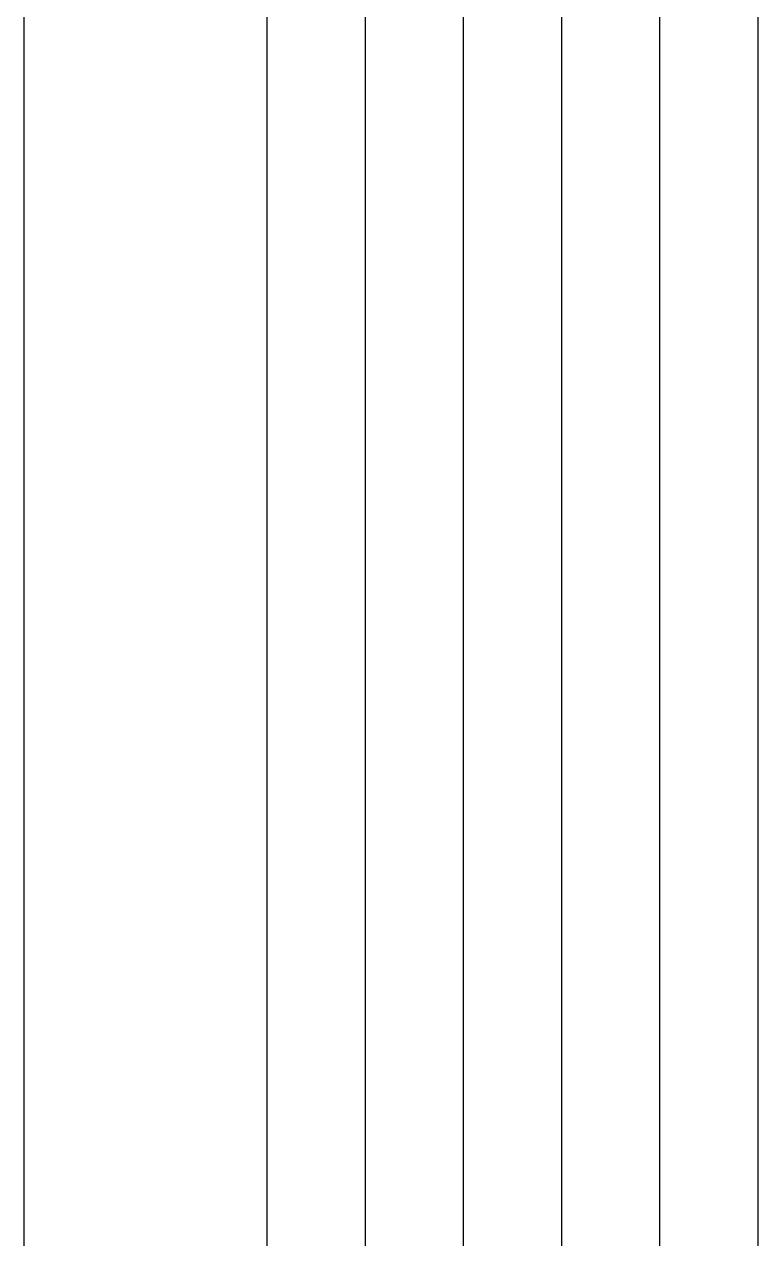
# Model space of a CAD drawing. Extents: x 0 to 31.6, y 0 to 20.4.
# Drawn here: x 23.29 to 26.78, y 7.97 to 13.74 of the extents above; entities that cross this region are included whole.
import ezdxf

# ---------------------------------------------------------------- set-up
doc = ezdxf.new("R2010")
doc.units = 0
doc.layers.get('0').update_dxf_attribs({"color": 1, "linetype": 'CONTINUOUS'})

msp = doc.modelspace()

# ---------------------------------------------------------------- linework, layer by layer
at = {"color": 7, "linetype": 'CONTINUOUS'}
for p, q in [((23.2896, 6.4693), (23.2896, 15.1533)), ((24.4434, 15.1458), (24.4434, 6.4618)), ((24.9101, 14.8985), (24.9101, 6.2145)), ((25.3767, 14.6512), (25.3767, 5.9672)), ((25.8434, 14.4039), (25.8434, 5.7199)), ((26.3101, 14.1566), (26.3101, 5.4726)), ((26.7768, 13.9093), (26.7768, 5.2253))]:
    msp.add_line(p, q, dxfattribs=at)

doc.saveas('drawing.dxf')
